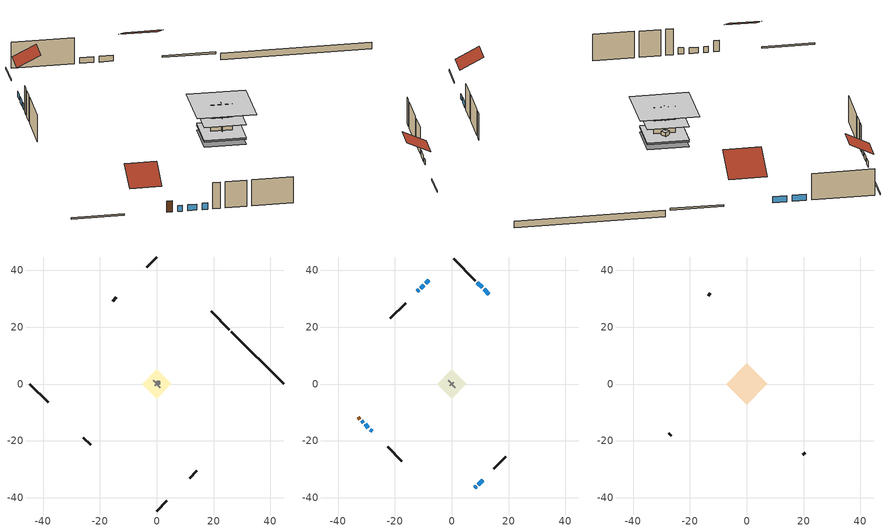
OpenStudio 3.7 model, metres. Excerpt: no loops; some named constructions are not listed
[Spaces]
garage 1
 floor foundation (Slab1 construction): -5.17,0 0,5.17 5.17,0 0,-5.17 z0
 wall outside (Wall1 construction): 11.56,-33.14 14.15,-30.55 z0.3:5.18
 wall outside (Wall2 construction): -25.85,-18.85 -23.26,-21.44 z0.3:5.18
 wall outside (Wall12 construction): -14.24,30.46 -15.54,29.17 z0.3:5.18
 wall to conditioned space 1 (Wall5 construction Reversed): 1.29,-1.29 -1.29,1.29 z0.3:5.18
 wall to conditioned space 1 (Wall6 construction Reversed): 0.65,0.65 -0.65,-0.65 z0.3:5.18
crawlspace - vented 1
 floor foundation (Slab2 construction): -5.1,0 0,5.1 5.1,0 0,-5.1 z-0.91
 wall outside (RimJoist1 construction): 25.6,19.11 19.11,25.59 z0.3:0.61
 wall outside (RimJoist2 construction): 0,-44.7 3.6,-41.1 z0.3:0.61
 wall outside (RimJoist3 construction): -44.7,0 -38.22,-6.49 z0.3:0.61
 wall outside (RimJoist4 construction): 0,44.7 -3.6,41.1 z0.3:0.61
 wall foundation (FoundationWall1 construction): 44.7,0 26.25,18.45 z-0.91:0.3
air source heat pump airloop ret air space
 floor adiabatic (AdiabaticConst): 0,0 0,1 1,1 1,0 z0
 wall adiabatic (AdiabaticConst): 0,1 0,0 1,0 1,1 0,1 z0:1
 ceiling adiabatic (AdiabaticConst): 1,0 1,1 0,1 0,0 z1
conditioned space 1
 floor to crawlspace - vented 1 (Floor1 construction): -5.1,0 0,5.1 5.1,0 0,-5.1 z0.3
 floor to garage 1 (Floor3 construction): -5.17,0 0,5.17 5.17,0 0,-5.17 z0.3
 floor adiabatic (AdiabaticFloorConstruction): -5.1,0 0,5.1 5.1,0 0,-5.1 z2.74
 wall outside (Wall3 construction): 8.33,36.38 0.66,44.05 z0.3:5.18
 wall outside (Wall4 construction): 14.8,-29.9 19.06,-25.64 z0.3:5.18
 wall outside (Wall7 construction): -22.61,-22.1 -17.56,-27.14 z0.3:5.18
 wall outside (Wall8 construction): -16.19,28.51 -21.63,23.07 z0.3:5.18
 wall outside (AdiabaticWallConstruction): 13.1,31.6 11.37,33.33 / 10.71,33.99 8.98,35.72 / -31.69,-13.02 -31.13,-13.57 / -30.47,-14.23 -29.33,-15.37 z0.3:1.37; 8.17,-36.53 8.66,-36.04 z0.3:1.25; 9.32,-35.39 10.91,-33.8 z0.3:1.31; -28.68,-16.02 -28.04,-16.67 z0.3:1.49; -9.88,34.82 -10.93,33.77 / -8.17,36.53 -9.23,35.48 z0.3:1.28; -11.59,33.11 -12.14,32.57 z0.3:1.34
 wall outside (AdiabaticWallConstruction 1): -32.99,-11.71 -32.34,-12.36 z0.3:2.34
 window (WindowConstruction): 13.1,31.6 11.37,33.33 z0.3:1.37
 window (WindowConstruction 1): 10.71,33.99 8.98,35.72 z0.3:1.37
 window (WindowConstruction 2): 8.17,-36.53 8.66,-36.04 z0.3:1.25
 window (WindowConstruction 3): 9.32,-35.39 10.9,-33.8 z0.3:1.31
 window (WindowConstruction 4): -31.68,-13.02 -31.13,-13.57 z0.3:1.37
 window (WindowConstruction 5): -30.47,-14.23 -29.33,-15.37 z0.3:1.37
 window (WindowConstruction 6): -28.68,-16.03 -28.04,-16.67 z0.3:1.49
 window (WindowConstruction 7): -9.88,34.82 -10.93,33.77 z0.3:1.28
 window (WindowConstruction 8): -11.59,33.11 -12.13,32.57 z0.3:1.34
 window (WindowConstruction 9): -8.17,36.53 -9.22,35.48 z0.3:1.28
 door (Door): -32.99,-11.72 -32.34,-12.36 z0.3:2.34
 ceiling adiabatic (AdiabaticFloorConstruction): 0,-5.1 5.1,0 0,5.1 -5.1,0 z2.74
attic - vented 1
 floor to conditioned space 1 (Floor2 construction Reversed): -7.27,0 0,7.27 7.27,0 0,-7.27 z5.18
 wall outside (Wall9 construction): 19.72,-24.98 20.52,-24.19 z0.3:5.18
 wall outside (Wall10 construction): -12.79,31.91 -13.59,31.12 z0.3:5.18
 wall outside (Wall11 construction): -27.38,-17.32 -26.51,-18.2 z0.3:5.18
 roof outside (Roof1 construction): 13.76,30.95,5.18 9.56,26.75,8.15 14.25,22.05,8.15 18.45,26.25,5.18
 roof outside (Roof2 construction): 7.52,-37.19,5.18 4.6,-34.27,7.24 1.34,-37.53,7.24 4.26,-40.45,5.18
 roof outside (Roof3 construction): -7.52,37.19,5.18 -4.6,34.27,7.24 -1.34,37.53,7.24 -4.26,40.45,5.18
 roof outside (Roof4 construction): -33.64,-11.06,5.18 -30.14,-7.56,7.66 -34.06,-3.64,7.66 -37.56,-7.14,5.18
[Material] Roughness=Rough
Name | Thickness {m} | Conductivity {W/m-K} | Density {kg/m3} | Specific Heat {J/kg-K} | Thermal Absorptance | Solar Absorptance | Visible Absorptance
osb sheathing 0.5 in. 1 | 0.0127 | 0.115458 | 512.64 | 1214.23 | 0.9 | 0.7 | 0.7
gypsum board | 0.0127 | 0.160291 | 801 | 837.4 | 0.9 | 0.6 | 0.6
wall rigid ins 1; wall rigid ins 2 | 0.051816 | 0.029427 | 32.04 | 1214.23
wall stud and cavity 2 | 0.1397 | 0.181744 | 139.0536 | 1170.24 | 0.9 | 0.7 | 0.7
floor stud and cavity | 0.1397 | 0.0972396 | 92.3553 | 1139.71 | 0.9 | 0.7 | 0.7
floor rigid ins | 0.051816 | 0.029427 | 32.04 | 1214.23 | 0.9 | 0.7 | 0.7
osb sheathing 0.75 in. | 0.01905 | 0.115458 | 512.64 | 1214.23 | 0.9 | 0.7 | 0.7
floor covering | 0.0127 | 0.0433444 | 54.468 | 1339.84 | 0.9 | 0.6 | 0.6
ceiling loosefill ins | 0.423333 | 0.0480833 | 16.02 | 1046.75 | 0.9 | 0.7 | 0.7
ceiling stud and cavity | 0.1397 | 0.0824711 | 65.682 | 1177.47 | 0.9 | 0.7 | 0.7
[Construction]
Wall5 construction: wall rigid ins 1, osb sheathing 0.5 in. 1, wall stud and cavity 2, gypsum board
Wall6 construction: wall rigid ins 2, osb sheathing 0.5 in. 1, wall stud and cavity 2, gypsum board
Floor1 construction Reversed: floor covering, osb sheathing 0.75 in., floor rigid ins, floor stud and cavity
Floor2 construction: ceiling loosefill ins, ceiling stud and cavity, gypsum board
[Schedule:Ruleset]
Name | Default Day Schedule
cooling season schedule | cooling season schedule default day
natural vent schedule | natural vent schedule default day
[Schedule:Day]
cooling season schedule default day; cooling season schedule allday1; cooling season schedule allday10; natural vent schedule default day: 24, 0, 0
cooling season schedule allday5; natural vent schedule avail day: 24, 0, 1
[Schedule:Rule] Apply Monday=Yes; Apply Wednesday=Yes; Apply Friday=Yes; Date Specification Type=DateRange; Start Day=1
Name | Schedule Ruleset | Rule Order | Day Schedule | Apply Sunday | Apply Tuesday | Apply Thursday | Apply Saturday | Start Month | End Month | End Day
cooling season schedule allday ruleset1 | cooling season schedule | 2 | cooling season schedule allday1 | Yes | Yes | Yes | Yes | 1 | 4 | 30
cooling season schedule allday ruleset5 | cooling season schedule | 1 | cooling season schedule allday5 | Yes | Yes | Yes | Yes | 5 | 9 | 30
cooling season schedule allday ruleset10 | cooling season schedule | 0 | cooling season schedule allday10 | Yes | Yes | Yes | Yes | 10 | 12 | 31
natural vent schedule rule | natural vent schedule | 0 | natural vent schedule avail day |  |  |  |  | 1 | 12 | 31
